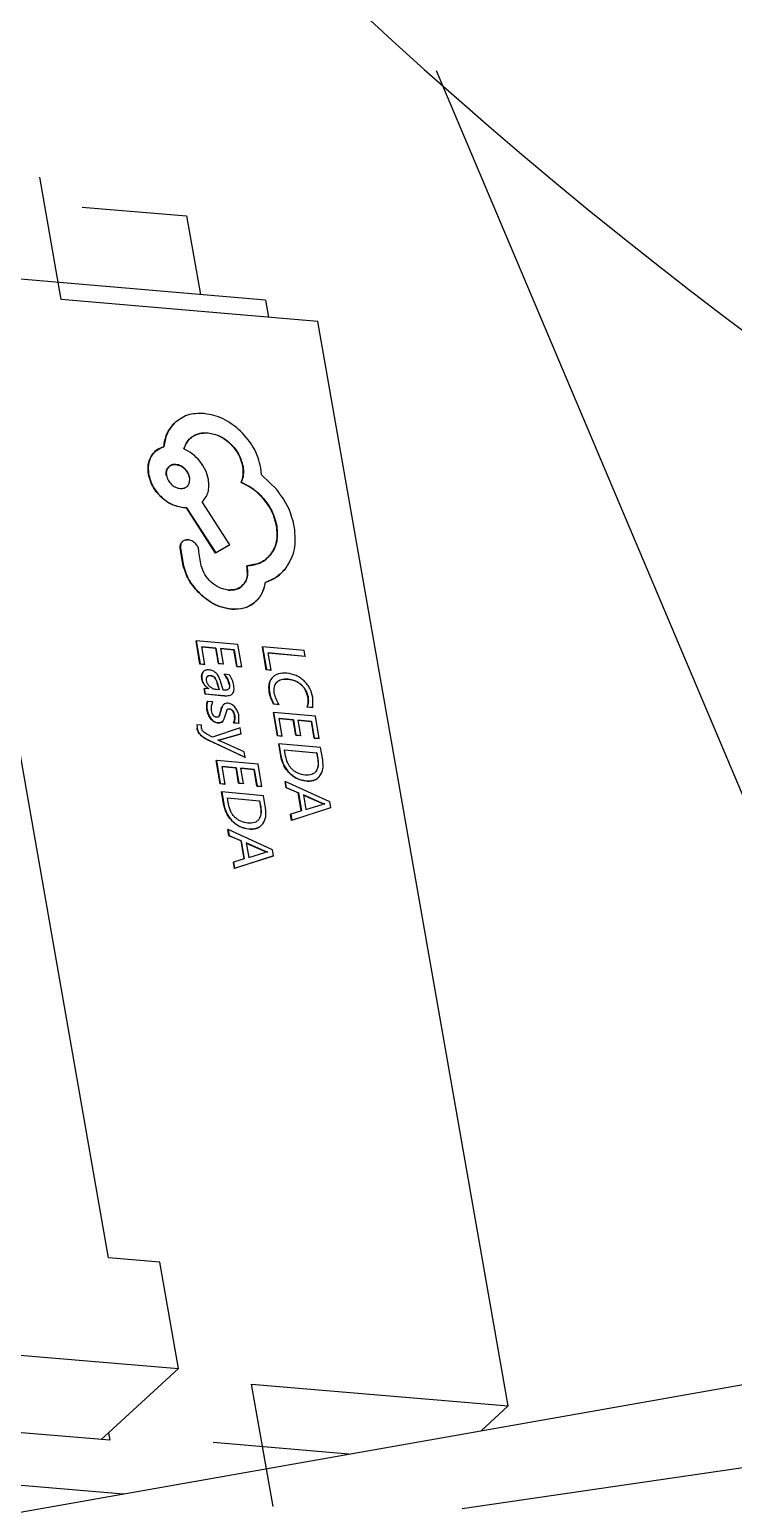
# Model space of a CAD drawing. Header units: millimetres. Extents: x -294 to 2792, y 5 to 1659.
# Drawn here: x 704.934 to 705.409, y 560.073 to 561.071 of the extents above; entities that cross this region are included whole.
import ezdxf

# ---------------------------------------------------------------- set-up
doc = ezdxf.new("R2010")
doc.units = ezdxf.units.MM
doc.layers.get('0').update_dxf_attribs({"lineweight": 18})

msp = doc.modelspace()

# ---------------------------------------------------------------- linework, layer by layer
at = {"color": 7, "linetype": 'Continuous', "lineweight": 25}
for p, q in [((705.20837, 561.04371), (705.51053, 560.32856)), ((704.95521, 560.88883), (704.94072, 560.97147)), ((704.96935, 560.95133), (705.03988, 560.94535)), ((705.03988, 560.94535), (705.04919, 560.89227)), ((704.98713, 560.24124), (704.86921, 560.91365)), ((705.09304, 560.88855), (704.91971, 560.90325)), ((705.12853, 560.87413), (704.95521, 560.88883)), ((705.09304, 560.88855), (705.09507, 560.87697)), ((705.25708, 560.14118), (705.12853, 560.87413)), ((705.03135, 560.80511), (705.03126, 560.80502)), ((705.05437, 560.79869), (705.05428, 560.79861)), ((705.07795, 560.77608), (705.07785, 560.77599)), ((705.09036, 560.77044), (705.08996, 560.77518)), ((705.01419, 560.7709), (705.0141, 560.77082)), ((705.04186, 560.76856), (705.04177, 560.76847)), ((705.07679, 560.76535), (705.0767, 560.76526)), ((705.10074, 560.76049), (705.09036, 560.77044)), ((705.03777, 560.74829), (705.03768, 560.7482)), ((705.03968, 560.74802), (705.03768, 560.7482)), ((705.03777, 560.74829), (705.03978, 560.7481)), ((705.03978, 560.7481), (705.03968, 560.74802)), ((705.05944, 560.71757), (705.03968, 560.74802)), ((705.03978, 560.7481), (705.05954, 560.71766)), ((705.06909, 560.72312), (705.05035, 560.75224)), ((705.10076, 560.73574), (705.10066, 560.73566)), ((705.03564, 560.72109), (705.03554, 560.721)), ((705.03761, 560.70875), (705.03554, 560.721)), ((705.03564, 560.72109), (705.0377, 560.70883)), ((705.04816, 560.7183), (705.04815, 560.71952)), ((705.04974, 560.70895), (705.04816, 560.7183)), ((705.069, 560.72303), (705.05944, 560.71757)), ((705.05954, 560.71766), (705.05944, 560.71757)), ((705.05954, 560.71766), (705.06909, 560.72312)), ((705.06909, 560.72312), (705.069, 560.72303)), ((705.0377, 560.70883), (705.03761, 560.70875)), ((705.08057, 560.70898), (705.08047, 560.70889)), ((705.08075, 560.70723), (705.08047, 560.70889)), ((705.08057, 560.70898), (705.08085, 560.70732)), ((705.08085, 560.70732), (705.08075, 560.70723)), ((705.04993, 560.6891), (705.04983, 560.68901)), ((705.07029, 560.67966), (705.0702, 560.67958)), ((705.04632, 560.65832), (705.04622, 560.65823)), ((705.04887, 560.64252), (705.04622, 560.65823)), ((705.04632, 560.65832), (705.04897, 560.64261)), ((705.07455, 560.65572), (705.04632, 560.65832)), ((705.05958, 560.65329), (705.05008, 560.65416)), ((705.05017, 560.65425), (705.05967, 560.65338)), ((705.05219, 560.64231), (705.05017, 560.65425)), ((705.07709, 560.64067), (705.07455, 560.65572)), ((705.09111, 560.65419), (705.09102, 560.65411)), ((705.09362, 560.6387), (705.09102, 560.65411)), ((705.09111, 560.65419), (705.09371, 560.63879)), ((705.11935, 560.6516), (705.09111, 560.65419)), ((705.05967, 560.65338), (705.05958, 560.65329)), ((705.06134, 560.64284), (705.05958, 560.65329)), ((705.05967, 560.65338), (705.06143, 560.64293)), ((705.07185, 560.65216), (705.06281, 560.65299)), ((705.06291, 560.65308), (705.07194, 560.65225)), ((705.06467, 560.64263), (705.06291, 560.65308)), ((705.07194, 560.65225), (705.07185, 560.65216)), ((705.07375, 560.64088), (705.07185, 560.65216)), ((705.07194, 560.65225), (705.07384, 560.64097)), ((705.11989, 560.64774), (705.09487, 560.65004)), ((705.09497, 560.65013), (705.11998, 560.64783)), ((705.09693, 560.63849), (705.09497, 560.65013)), ((705.11998, 560.64783), (705.11935, 560.6516)), ((705.11998, 560.64783), (705.11989, 560.64774)), ((705.04897, 560.64261), (705.04887, 560.64252)), ((705.05209, 560.64222), (705.04887, 560.64252)), ((705.04897, 560.64261), (705.05219, 560.64231)), ((705.05097, 560.63721), (705.05088, 560.63712)), ((705.05209, 560.64222), (705.05219, 560.64231)), ((705.0537, 560.63403), (705.0536, 560.63394)), ((705.05578, 560.63478), (705.05587, 560.63487)), ((705.06143, 560.64293), (705.06134, 560.64284)), ((705.06457, 560.64254), (705.06134, 560.64284)), ((705.06143, 560.64293), (705.06467, 560.64263)), ((705.06467, 560.64263), (705.06457, 560.64254)), ((705.06522, 560.63566), (705.06512, 560.63557)), ((705.06865, 560.63534), (705.06522, 560.63566)), ((705.07384, 560.64097), (705.07375, 560.64088)), ((705.077, 560.64059), (705.07375, 560.64088)), ((705.07384, 560.64097), (705.07709, 560.64067)), ((705.07709, 560.64067), (705.077, 560.64059)), ((705.09371, 560.63879), (705.09362, 560.6387)), ((705.09683, 560.63841), (705.09362, 560.6387)), ((705.09371, 560.63879), (705.09693, 560.63849)), ((705.09683, 560.63841), (705.09693, 560.63849)), ((705.0502, 560.63253), (705.0501, 560.63245)), ((705.05177, 560.626), (705.05167, 560.62591)), ((705.05229, 560.62225), (705.05167, 560.62591)), ((705.05177, 560.626), (705.05239, 560.62234)), ((705.05489, 560.62571), (705.05177, 560.626)), ((705.05859, 560.63366), (705.0585, 560.63358)), ((705.06189, 560.62507), (705.05995, 560.62525)), ((705.06043, 560.63001), (705.06034, 560.62992)), ((705.06034, 560.62992), (705.06176, 560.62508)), ((705.06043, 560.63001), (705.06189, 560.62507)), ((705.06459, 560.62482), (705.06271, 560.63108)), ((705.06881, 560.62859), (705.06872, 560.62851)), ((705.09576, 560.62386), (705.09566, 560.62377)), ((705.09792, 560.63354), (705.09783, 560.63345)), ((705.10081, 560.63024), (705.10071, 560.63016)), ((705.10838, 560.63237), (705.10828, 560.63228)), ((705.11738, 560.62852), (705.11729, 560.62843)), ((705.05239, 560.62234), (705.05229, 560.62225)), ((705.06527, 560.62106), (705.05229, 560.62225)), ((705.05239, 560.62234), (705.06536, 560.62115)), ((705.05393, 560.61732), (705.05383, 560.61723)), ((705.05758, 560.61698), (705.05393, 560.61732)), ((705.06482, 560.61516), (705.06473, 560.61508)), ((705.06493, 560.61526), (705.06484, 560.61517)), ((705.06536, 560.62115), (705.06527, 560.62106)), ((705.09867, 560.61553), (705.09877, 560.61562)), ((705.10217, 560.61521), (705.09867, 560.61553)), ((705.09877, 560.61562), (705.10226, 560.6153)), ((705.10226, 560.6153), (705.10217, 560.61521)), ((705.12186, 560.62027), (705.12176, 560.62018)), ((705.12516, 560.61319), (705.12514, 560.62)), ((705.0537, 560.61177), (705.05361, 560.61168)), ((705.05633, 560.60554), (705.05623, 560.60545)), ((705.06177, 560.60725), (705.06293, 560.61092)), ((705.06187, 560.60734), (705.06177, 560.60725)), ((705.06302, 560.611), (705.06187, 560.60734)), ((705.06302, 560.611), (705.06293, 560.61092)), ((705.06603, 560.60818), (705.06716, 560.61158)), ((705.0689, 560.61221), (705.06881, 560.61212)), ((705.07105, 560.61091), (705.07096, 560.61083)), ((705.07229, 560.60796), (705.0722, 560.60787)), ((705.07516, 560.60248), (705.07522, 560.60734)), ((705.09859, 560.60988), (705.09849, 560.60979)), ((705.10114, 560.59408), (705.09849, 560.60979)), ((705.09859, 560.60988), (705.10123, 560.59417)), ((705.12682, 560.60728), (705.09859, 560.60988)), ((705.11184, 560.60485), (705.10235, 560.60572)), ((705.10244, 560.60581), (705.11194, 560.60494)), ((705.10445, 560.59387), (705.10244, 560.60581)), ((705.11194, 560.60494), (705.11184, 560.60485)), ((705.11361, 560.5944), (705.11184, 560.60485)), ((705.11194, 560.60494), (705.1137, 560.59449)), ((705.12411, 560.60372), (705.11508, 560.60455)), ((705.11517, 560.60464), (705.12421, 560.60381)), ((705.11693, 560.59419), (705.11517, 560.60464)), ((705.12135, 560.61354), (705.12125, 560.61345)), ((705.12506, 560.6131), (705.12125, 560.61345)), ((705.12135, 560.61354), (705.12516, 560.61319)), ((705.12421, 560.60381), (705.12411, 560.60372)), ((705.12421, 560.60381), (705.12611, 560.59253)), ((705.12516, 560.61319), (705.12506, 560.6131)), ((705.12936, 560.59223), (705.12682, 560.60728)), ((705.04684, 560.60148), (705.04695, 560.59915)), ((705.04998, 560.60119), (705.04684, 560.60148)), ((705.04993, 560.59915), (705.04998, 560.60119)), ((705.05734, 560.5932), (705.05341, 560.59514)), ((705.07609, 560.59953), (705.05734, 560.5932)), ((705.06108, 560.60279), (705.06099, 560.6027)), ((705.07668, 560.59535), (705.06244, 560.5913)), ((705.06254, 560.59138), (705.07678, 560.59544)), ((705.06421, 560.60371), (705.06412, 560.60362)), ((705.07173, 560.60279), (705.07163, 560.60271)), ((705.07507, 560.60239), (705.07163, 560.60271)), ((705.07173, 560.60279), (705.07516, 560.60248)), ((705.07516, 560.60248), (705.07507, 560.60239)), ((705.07678, 560.59544), (705.07609, 560.59953)), ((705.07678, 560.59544), (705.07668, 560.59535)), ((705.10123, 560.59417), (705.10114, 560.59408)), ((705.10436, 560.59378), (705.10114, 560.59408)), ((705.10123, 560.59417), (705.10445, 560.59387)), ((705.10436, 560.59378), (705.10445, 560.59387)), ((705.1137, 560.59449), (705.11361, 560.5944)), ((705.11684, 560.59411), (705.11361, 560.5944)), ((705.1137, 560.59449), (705.11693, 560.59419)), ((705.11693, 560.59419), (705.11684, 560.59411)), ((705.12602, 560.59245), (705.12411, 560.60372)), ((705.05465, 560.59111), (705.05456, 560.59102)), ((705.07937, 560.57942), (705.05456, 560.59102)), ((705.05465, 560.59111), (705.07946, 560.57951)), ((705.06244, 560.5913), (705.06086, 560.591)), ((705.06095, 560.59109), (705.06254, 560.59138)), ((705.06268, 560.59039), (705.06097, 560.59099)), ((705.06254, 560.59138), (705.06244, 560.5913)), ((705.07882, 560.5833), (705.06268, 560.59039)), ((705.10217, 560.58865), (705.10207, 560.58856)), ((705.10343, 560.58053), (705.10207, 560.58856)), ((705.10217, 560.58865), (705.10352, 560.58061)), ((705.1304, 560.58605), (705.10217, 560.58865)), ((705.10602, 560.58458), (705.12779, 560.58258)), ((705.10674, 560.58034), (705.10602, 560.58458)), ((705.10604, 560.58449), (705.12769, 560.58249)), ((705.12611, 560.59253), (705.12602, 560.59245)), ((705.12926, 560.59215), (705.12602, 560.59245)), ((705.12611, 560.59253), (705.12936, 560.59223)), ((705.12936, 560.59223), (705.12926, 560.59215)), ((705.13181, 560.57772), (705.1304, 560.58605)), ((705.05996, 560.57742), (705.05987, 560.57733)), ((705.06252, 560.56162), (705.05987, 560.57733)), ((705.05996, 560.57742), (705.06261, 560.56171)), ((705.0882, 560.57482), (705.05996, 560.57742)), ((705.07946, 560.57951), (705.07882, 560.5833)), ((705.07946, 560.57951), (705.07937, 560.57942)), ((705.09073, 560.55978), (705.0882, 560.57482)), ((705.10343, 560.58053), (705.10352, 560.58061)), ((705.12779, 560.58258), (705.12769, 560.58249)), ((705.12769, 560.58249), (705.12844, 560.57808)), ((705.12779, 560.58258), (705.12853, 560.57817)), ((705.12853, 560.57817), (705.12844, 560.57808)), ((705.07322, 560.57239), (705.06372, 560.57327)), ((705.06382, 560.57335), (705.07331, 560.57248)), ((705.06583, 560.56141), (705.06382, 560.57335)), ((705.07331, 560.57248), (705.07322, 560.57239)), ((705.07498, 560.56195), (705.07322, 560.57239)), ((705.07331, 560.57248), (705.07508, 560.56203)), ((705.08549, 560.57126), (705.07645, 560.57209)), ((705.07655, 560.57218), (705.08558, 560.57135)), ((705.07831, 560.56173), (705.07655, 560.57218)), ((705.08558, 560.57135), (705.08549, 560.57126)), ((705.08739, 560.55999), (705.08549, 560.57126)), ((705.08558, 560.57135), (705.08749, 560.56007)), ((705.10939, 560.56891), (705.10929, 560.56882)), ((705.1273, 560.56998), (705.1272, 560.56989)), ((705.06261, 560.56171), (705.06252, 560.56162)), ((705.06574, 560.56133), (705.06252, 560.56162)), ((705.06261, 560.56171), (705.06583, 560.56141)), ((705.06354, 560.55619), (705.06345, 560.5561)), ((705.0648, 560.54807), (705.06345, 560.5561)), ((705.06354, 560.55619), (705.0649, 560.54816)), ((705.09178, 560.55359), (705.06354, 560.55619)), ((705.06574, 560.56133), (705.06583, 560.56141)), ((705.07508, 560.56203), (705.07498, 560.56195)), ((705.07822, 560.56165), (705.07498, 560.56195)), ((705.07508, 560.56203), (705.07831, 560.56173)), ((705.07831, 560.56173), (705.07822, 560.56165)), ((705.08749, 560.56007), (705.08739, 560.55999)), ((705.09064, 560.55969), (705.08739, 560.55999)), ((705.08749, 560.56007), (705.09073, 560.55978)), ((705.09073, 560.55978), (705.09064, 560.55969)), ((705.10645, 560.56325), (705.10635, 560.56316)), ((705.10706, 560.55899), (705.10635, 560.56316)), ((705.10645, 560.56325), (705.10715, 560.55908)), ((705.13656, 560.54952), (705.10645, 560.56325)), ((705.10715, 560.55908), (705.10706, 560.55899)), ((705.11525, 560.55548), (705.10706, 560.55899)), ((705.10715, 560.55908), (705.11535, 560.55556)), ((705.11535, 560.55556), (705.11525, 560.55548)), ((705.1173, 560.54331), (705.11525, 560.55548)), ((705.11535, 560.55556), (705.1174, 560.5434)), ((705.13121, 560.54863), (705.11874, 560.55407)), ((705.11874, 560.55407), (705.12039, 560.54427)), ((705.11876, 560.55394), (705.13112, 560.54854)), ((705.12065, 560.56353), (705.12056, 560.56345)), ((705.0648, 560.54807), (705.0649, 560.54816)), ((705.0674, 560.55212), (705.08916, 560.55012)), ((705.06811, 560.54788), (705.0674, 560.55212)), ((705.06741, 560.55203), (705.08907, 560.55003)), ((705.08916, 560.55012), (705.08907, 560.55003)), ((705.08907, 560.55003), (705.08981, 560.54562)), ((705.08916, 560.55012), (705.08991, 560.54571)), ((705.08991, 560.54571), (705.08981, 560.54562)), ((705.09318, 560.54526), (705.09178, 560.55359)), ((705.13715, 560.5454), (705.11079, 560.53688)), ((705.11088, 560.53696), (705.13724, 560.54549)), ((705.12039, 560.54427), (705.13138, 560.5476)), ((705.13112, 560.54854), (705.13121, 560.54863)), ((705.13112, 560.54854), (705.13318, 560.54788)), ((705.13327, 560.54797), (705.13121, 560.54863)), ((705.13327, 560.54797), (705.13138, 560.5476)), ((705.13724, 560.54549), (705.13656, 560.54952)), ((705.13715, 560.5454), (705.13724, 560.54549)), ((705.07076, 560.53645), (705.07067, 560.53636)), ((705.08867, 560.53752), (705.08858, 560.53744)), ((705.11018, 560.54113), (705.11008, 560.54104)), ((705.11079, 560.53688), (705.11008, 560.54104)), ((705.1174, 560.5434), (705.11018, 560.54113)), ((705.11018, 560.54113), (705.11088, 560.53696)), ((705.11088, 560.53696), (705.11079, 560.53688)), ((705.06783, 560.53079), (705.06773, 560.5307)), ((705.06843, 560.52653), (705.06773, 560.5307)), ((705.06783, 560.53079), (705.06853, 560.52662)), ((705.09794, 560.51706), (705.06783, 560.53079)), ((705.06853, 560.52662), (705.06843, 560.52653)), ((705.07663, 560.52302), (705.06843, 560.52653)), ((705.06853, 560.52662), (705.07672, 560.5231)), ((705.08203, 560.53108), (705.08194, 560.53099)), ((705.07672, 560.5231), (705.07663, 560.52302)), ((705.07868, 560.51085), (705.07663, 560.52302)), ((705.07672, 560.5231), (705.07878, 560.51094)), ((705.09259, 560.51617), (705.08012, 560.52161)), ((705.08012, 560.52161), (705.08177, 560.51181)), ((705.08014, 560.52148), (705.09249, 560.51608)), ((705.08177, 560.51181), (705.09276, 560.51514)), ((705.09249, 560.51608), (705.09259, 560.51617)), ((705.09249, 560.51608), (705.09455, 560.51542)), ((705.09465, 560.51551), (705.09259, 560.51617)), ((705.09465, 560.51551), (705.09276, 560.51514)), ((705.09862, 560.51303), (705.09794, 560.51706)), ((705.07155, 560.50867), (705.07146, 560.50858)), ((705.07216, 560.50442), (705.07146, 560.50858)), ((705.07878, 560.51094), (705.07155, 560.50867)), ((705.07155, 560.50867), (705.07226, 560.5045)), ((705.09852, 560.51295), (705.07216, 560.50442)), ((705.07226, 560.5045), (705.07216, 560.50442)), ((705.07226, 560.5045), (705.09862, 560.51303)), ((705.09852, 560.51295), (705.09862, 560.51303)), ((705.0218, 560.2383), (704.98713, 560.24124)), ((705.0344, 560.16644), (705.0218, 560.2383)), ((704.92174, 560.176), (705.0344, 560.16644)), ((705.0344, 560.16644), (704.98705, 560.12311)), ((703.19951, 559.76481), (705.46367, 560.16405)), ((705.08375, 560.15588), (705.25708, 560.14118)), ((705.09825, 560.07324), (705.08375, 560.15588)), ((704.98795, 560.11799), (704.76263, 560.13709)), ((705.25708, 560.14118), (705.23872, 560.12438)), ((705.22589, 560.07191), (705.6132, 560.12818)), ((704.98201, 560.11849), (704.98705, 560.12311)), ((704.98705, 560.12311), (704.98795, 560.11799)), ((705.14939, 560.10863), (705.05771, 560.1164)), ((704.76893, 560.10116), (704.99725, 560.0818))]:
    msp.add_line(p, q, dxfattribs=at)
msp.add_arc((707.35487, 563.45301), 3.23155, 187.66232, 254.31467, dxfattribs=at)
for points, knots in [([(705.02442, 560.78929), (705.0249, 560.79234), (705.02587, 560.79843), (705.02946, 560.80282), (705.03126, 560.80502)], [0, 0, 0, 0, 0.00888663, 0.01776425, 0.01776425, 0.01776425, 0.01776425]), ([(705.03135, 560.80511), (705.02956, 560.80291), (705.02596, 560.79852), (705.025, 560.79242), (705.02452, 560.78938)], [0, 0, 0, 0, 0.00887742, 0.01776426, 0.01776426, 0.01776426, 0.01776426]), ([(705.05176, 560.81181), (705.04778, 560.81182), (705.0398, 560.81183), (705.03417, 560.80735), (705.03135, 560.80511)], [0, 0, 0, 0, 0.01135844, 0.02276177, 0.02276177, 0.02276177, 0.02276177]), ([(705.07629, 560.79995), (705.0725, 560.8031), (705.06488, 560.80942), (705.05614, 560.81102), (705.05176, 560.81181)], [0, 0, 0, 0, 0.01405334, 0.02816802, 0.02816802, 0.02816802, 0.02816802]), ([(705.05428, 560.79861), (705.05235, 560.79862), (705.04847, 560.79865), (705.04364, 560.79637), (705.03981, 560.79285), (705.03854, 560.78952), (705.03791, 560.78785)], [0, 0, 0, 0, 0.00545219, 0.01098042, 0.01630315, 0.02170159, 0.02170159, 0.02170159, 0.02170159]), ([(705.038, 560.78793), (705.03864, 560.78961), (705.0399, 560.79293), (705.04374, 560.79646), (705.04856, 560.79873), (705.05244, 560.79871), (705.05437, 560.79869)], [0, 0, 0, 0, 0.00539844, 0.01072117, 0.0162494, 0.02170159, 0.02170159, 0.02170159, 0.02170159]), ([(705.07785, 560.77599), (705.07712, 560.77874), (705.07565, 560.78425), (705.06974, 560.79146), (705.06236, 560.79704), (705.05697, 560.79808), (705.05428, 560.79861)], [0, 0, 0, 0, 0.0087933, 0.01767392, 0.02650702, 0.03535678, 0.03535678, 0.03535678, 0.03535678]), ([(705.05437, 560.79869), (705.05707, 560.79817), (705.06245, 560.79713), (705.06983, 560.79155), (705.07574, 560.78434), (705.07721, 560.77882), (705.07795, 560.77608)], [0, 0, 0, 0, 0.00884977, 0.01768287, 0.02656348, 0.03535678, 0.03535678, 0.03535678, 0.03535678]), ([(705.08996, 560.77518), (705.08879, 560.77969), (705.08646, 560.78876), (705.07969, 560.79621), (705.07629, 560.79995)], [0, 0, 0, 0, 0.01451926, 0.02914386, 0.02914386, 0.02914386, 0.02914386]), ([(705.0141, 560.77082), (705.01391, 560.77298), (705.01353, 560.77733), (705.01557, 560.78288), (705.01909, 560.78731), (705.02264, 560.78863), (705.02442, 560.78929)], [0, 0, 0, 0, 0.00599793, 0.01202872, 0.01790313, 0.02380129, 0.02380129, 0.02380129, 0.02380129]), ([(705.02452, 560.78938), (705.02274, 560.78872), (705.01918, 560.7874), (705.01566, 560.78297), (705.01363, 560.77742), (705.014, 560.77307), (705.01419, 560.7709)], [0, 0, 0, 0, 0.00589816, 0.01177258, 0.01780336, 0.02380129, 0.02380129, 0.02380129, 0.02380129]), ([(705.05454, 560.76719), (705.05401, 560.76936), (705.05294, 560.77369), (705.04895, 560.77967), (705.04395, 560.78477), (705.03997, 560.78688), (705.038, 560.78793)], [0, 0, 0, 0, 0.00703671, 0.01404848, 0.02096739, 0.02776011, 0.02776011, 0.02776011, 0.02776011]), ([(705.02611, 560.76992), (705.02604, 560.77098), (705.02593, 560.77256), (705.0266, 560.77433), (705.02765, 560.77583), (705.02917, 560.77693), (705.03106, 560.77736), (705.0331, 560.77733), (705.03525, 560.77675), (705.03725, 560.77554), (705.03901, 560.77402), (705.04088, 560.77166), (705.04147, 560.76953), (705.04177, 560.76847)], [0, 0, 0, 0, 0.0032121, 0.00474513, 0.00630947, 0.00958275, 0.01114052, 0.0127317, 0.01600821, 0.01756498, 0.01915293, 0.02229923, 0.02543535, 0.02543535, 0.02543535, 0.02543535]), ([(705.04186, 560.76856), (705.04157, 560.76962), (705.04098, 560.77174), (705.0391, 560.77411), (705.03735, 560.77563), (705.03535, 560.77683), (705.03319, 560.77742), (705.03115, 560.77745), (705.02927, 560.77702), (705.02775, 560.77591), (705.0267, 560.77442), (705.02602, 560.77264), (705.02613, 560.77107), (705.0262, 560.77)], [0, 0, 0, 0, 0.00313612, 0.00628241, 0.00787037, 0.00942713, 0.01270364, 0.01429483, 0.01585259, 0.01912587, 0.02069022, 0.02222324, 0.02543535, 0.02543535, 0.02543535, 0.02543535]), ([(705.0767, 560.76526), (705.07728, 560.76693), (705.07844, 560.77022), (705.07805, 560.77408), (705.07785, 560.77599)], [0, 0, 0, 0, 0.00558686, 0.01105572, 0.01105572, 0.01105572, 0.01105572]), ([(705.07795, 560.77608), (705.07814, 560.77417), (705.07853, 560.77031), (705.07738, 560.76701), (705.07679, 560.76535)], [0, 0, 0, 0, 0.00546111, 0.01105586, 0.01105586, 0.01105586, 0.01105586]), ([(705.03768, 560.7482), (705.035, 560.74873), (705.02962, 560.74978), (705.02224, 560.75532), (705.01629, 560.76253), (705.01483, 560.76805), (705.0141, 560.77082)], [0, 0, 0, 0, 0.00879307, 0.01767346, 0.02650632, 0.03535586, 0.03535586, 0.03535586, 0.03535586]), ([(705.01419, 560.7709), (705.01492, 560.76814), (705.01638, 560.76261), (705.02233, 560.7554), (705.02971, 560.74987), (705.03509, 560.74881), (705.03777, 560.74829)], [0, 0, 0, 0, 0.00884954, 0.0176824, 0.02656279, 0.03535586, 0.03535586, 0.03535586, 0.03535586]), ([(705.0262, 560.77), (705.0265, 560.76892), (705.0271, 560.76676), (705.02903, 560.76438), (705.0308, 560.76288), (705.03277, 560.76172), (705.03489, 560.76115), (705.03691, 560.76111), (705.0388, 560.76155), (705.04032, 560.76265), (705.04137, 560.76415), (705.04204, 560.76592), (705.04193, 560.7675), (705.04186, 560.76856)], [0, 0, 0, 0, 0.00320118, 0.00639335, 0.00795788, 0.0094911, 0.01270359, 0.01429523, 0.01585329, 0.01912652, 0.02069105, 0.02222427, 0.02543676, 0.02543676, 0.02543676, 0.02543676]), ([(705.05035, 560.75224), (705.05122, 560.75318), (705.05293, 560.75502), (705.05445, 560.75862), (705.05508, 560.76271), (705.05473, 560.76567), (705.05454, 560.76719)], [0, 0, 0, 0, 0.00414879, 0.00812097, 0.01212146, 0.01635106, 0.01635106, 0.01635106, 0.01635106]), ([(705.10066, 560.73566), (705.09989, 560.73878), (705.09834, 560.74502), (705.09266, 560.75363), (705.08538, 560.76091), (705.0796, 560.76381), (705.0767, 560.76526)], [0, 0, 0, 0, 0.01014436, 0.02024938, 0.03005551, 0.03996913, 0.03996913, 0.03996913, 0.03996913]), ([(705.07679, 560.76535), (705.0797, 560.76389), (705.08547, 560.761), (705.09275, 560.75371), (705.09844, 560.74511), (705.09998, 560.73887), (705.10076, 560.73574)], [0, 0, 0, 0, 0.00991361, 0.01971975, 0.02982476, 0.03996913, 0.03996913, 0.03996913, 0.03996913]), ([(705.11277, 560.73484), (705.11168, 560.73932), (705.1095, 560.74834), (705.10367, 560.75642), (705.10074, 560.76049)], [0, 0, 0, 0, 0.01432957, 0.02886361, 0.02886361, 0.02886361, 0.02886361]), ([(705.08047, 560.70889), (705.0837, 560.70933), (705.09019, 560.71021), (705.09711, 560.71642), (705.10148, 560.72498), (705.10093, 560.7321), (705.10066, 560.73566)], [0, 0, 0, 0, 0.00975085, 0.01962557, 0.02951912, 0.03942266, 0.03942266, 0.03942266, 0.03942266]), ([(705.10076, 560.73574), (705.10103, 560.73219), (705.10157, 560.72507), (705.09721, 560.71651), (705.09029, 560.7103), (705.08379, 560.70942), (705.08057, 560.70898)], [0, 0, 0, 0, 0.00990354, 0.01979709, 0.02967181, 0.03942266, 0.03942266, 0.03942266, 0.03942266]), ([(705.10709, 560.70756), (705.10942, 560.71154), (705.11402, 560.7194), (705.11318, 560.72973), (705.11277, 560.73484)], [0, 0, 0, 0, 0.01477662, 0.02921474, 0.02921474, 0.02921474, 0.02921474]), ([(705.03554, 560.721), (705.03555, 560.72178), (705.03556, 560.72335), (705.0367, 560.72516), (705.03843, 560.7264), (705.03997, 560.72643), (705.04075, 560.72645)], [0, 0, 0, 0, 0.002211168, 0.004465622, 0.006675333, 0.008939983, 0.008939983, 0.008939983, 0.008939983]), ([(705.04085, 560.72654), (705.04007, 560.72652), (705.03853, 560.72649), (705.0368, 560.72525), (705.03566, 560.72344), (705.03564, 560.72186), (705.03564, 560.72109)], [0, 0, 0, 0, 0.00226465, 0.004474361, 0.006728815, 0.008939983, 0.008939983, 0.008939983, 0.008939983]), ([(705.04815, 560.71952), (705.04792, 560.72039), (705.04758, 560.72168), (705.04652, 560.72324), (705.04526, 560.7246), (705.04333, 560.72602), (705.04167, 560.72636), (705.04085, 560.72654)], [0, 0, 0, 0, 0.00277555, 0.0041037, 0.00546286, 0.00818948, 0.01090224, 0.01090224, 0.01090224, 0.01090224]), ([(705.04983, 560.68901), (705.04697, 560.69195), (705.04128, 560.69779), (705.03883, 560.70511), (705.03761, 560.70875)], [0, 0, 0, 0, 0.01196817, 0.02380698, 0.02380698, 0.02380698, 0.02380698]), ([(705.0377, 560.70883), (705.03892, 560.70519), (705.04137, 560.69787), (705.04706, 560.69204), (705.04993, 560.6891)], [0, 0, 0, 0, 0.01183771, 0.02380717, 0.02380717, 0.02380717, 0.02380717]), ([(705.06792, 560.69256), (705.0659, 560.69293), (705.0619, 560.69367), (705.05632, 560.69763), (705.05177, 560.70283), (705.05042, 560.70692), (705.04974, 560.70895)], [0, 0, 0, 0, 0.0066427, 0.01317062, 0.01977057, 0.02631948, 0.02631948, 0.02631948, 0.02631948]), ([(705.06783, 560.69247), (705.06983, 560.6925), (705.07387, 560.69257), (705.07765, 560.69541), (705.07976, 560.69838), (705.08116, 560.70194), (705.08091, 560.7051), (705.08075, 560.70723)], [0, 0, 0, 0, 0.00583812, 0.01175206, 0.01474933, 0.01763651, 0.02354524, 0.02354524, 0.02354524, 0.02354524]), ([(705.08085, 560.70732), (705.08101, 560.70519), (705.08125, 560.70203), (705.07985, 560.69847), (705.07774, 560.69549), (705.07397, 560.69265), (705.06993, 560.69259), (705.06792, 560.69256)], [0, 0, 0, 0, 0.00590872, 0.00879591, 0.01179318, 0.01770711, 0.02354524, 0.02354524, 0.02354524, 0.02354524]), ([(705.107, 560.70747), (705.10504, 560.70528), (705.1012, 560.70097), (705.09572, 560.69879), (705.09303, 560.69772)], [0, 0, 0, 0, 0.00893027, 0.01750577, 0.01750577, 0.01750577, 0.01750577]), ([(705.09312, 560.6978), (705.09581, 560.69887), (705.1013, 560.70106), (705.10513, 560.70536), (705.10709, 560.70756)], [0, 0, 0, 0, 0.00857319, 0.01750582, 0.01750582, 0.01750582, 0.01750582]), ([(705.09303, 560.69772), (705.09238, 560.69501), (705.09109, 560.68957), (705.08579, 560.68368), (705.07884, 560.67971), (705.07307, 560.67962), (705.0702, 560.67958)], [0, 0, 0, 0, 0.00819657, 0.01648067, 0.02474107, 0.03294513, 0.03294513, 0.03294513, 0.03294513]), ([(705.07029, 560.67966), (705.07317, 560.67971), (705.07893, 560.6798), (705.08589, 560.68376), (705.09118, 560.68966), (705.09248, 560.6951), (705.09312, 560.6978)], [0, 0, 0, 0, 0.00820406, 0.01646447, 0.02474856, 0.03294513, 0.03294513, 0.03294513, 0.03294513]), ([(705.0702, 560.67958), (705.0666, 560.68022), (705.05941, 560.68151), (705.05302, 560.68651), (705.04983, 560.68901)], [0, 0, 0, 0, 0.01158736, 0.02313165, 0.02313165, 0.02313165, 0.02313165]), ([(705.04993, 560.6891), (705.05311, 560.6866), (705.0595, 560.68159), (705.06669, 560.68031), (705.07029, 560.67966)], [0, 0, 0, 0, 0.01154242, 0.02313198, 0.02313198, 0.02313198, 0.02313198]), ([(705.0501, 560.63245), (705.05001, 560.63337), (705.04984, 560.63511), (705.05055, 560.63648), (705.05088, 560.63712)], [0, 0, 0, 0, 0.002607403, 0.004941068, 0.004941068, 0.004941068, 0.004941068]), ([(705.05097, 560.63721), (705.05064, 560.63656), (705.04994, 560.6352), (705.05011, 560.63345), (705.0502, 560.63253)], [0, 0, 0, 0, 0.002334048, 0.004941067, 0.004941067, 0.004941067, 0.004941067]), ([(705.05496, 560.63861), (705.05415, 560.63859), (705.05297, 560.63857), (705.05168, 560.63793), (705.05121, 560.63745), (705.05097, 560.63721)], [0, 0, 0, 0, 0.002296599, 0.003365125, 0.004437118, 0.004437118, 0.004437118, 0.004437118]), ([(705.05326, 560.63132), (705.05321, 560.63185), (705.05311, 560.63285), (705.05351, 560.63365), (705.0537, 560.63403)], [0, 0, 0, 0, 0.001504269, 0.002856144, 0.002856144, 0.002856144, 0.002856144]), ([(705.0536, 560.63394), (705.05374, 560.63408), (705.054, 560.63436), (705.05469, 560.63475), (705.05534, 560.63477), (705.05578, 560.63478)], [0, 0, 0, 0, 0.000615308, 0.001213967, 0.002458046, 0.002458046, 0.002458046, 0.002458046]), ([(705.0537, 560.63403), (705.05383, 560.63417), (705.05409, 560.63445), (705.05479, 560.63483), (705.05544, 560.63485), (705.05587, 560.63487)], [0, 0, 0, 0, 0.000615308, 0.001213967, 0.002458046, 0.002458046, 0.002458046, 0.002458046]), ([(705.06271, 560.63108), (705.06235, 560.63213), (705.06169, 560.63404), (705.06014, 560.63617), (705.05871, 560.63734), (705.05711, 560.63825), (705.05583, 560.63846), (705.05496, 560.63861)], [0, 0, 0, 0, 0.00338169, 0.0061649, 0.00745893, 0.00876449, 0.01163251, 0.01163251, 0.01163251, 0.01163251]), ([(705.05578, 560.63478), (705.05628, 560.63469), (705.057, 560.63456), (705.05792, 560.63406), (705.05831, 560.63374), (705.0585, 560.63358)], [0, 0, 0, 0, 0.001604843, 0.00233054, 0.003040817, 0.003040817, 0.003040817, 0.003040817]), ([(705.05587, 560.63487), (705.05637, 560.63478), (705.0571, 560.63464), (705.05802, 560.63415), (705.0584, 560.63382), (705.05859, 560.63366)], [0, 0, 0, 0, 0.001604521, 0.002330303, 0.003040829, 0.003040829, 0.003040829, 0.003040829]), ([(705.06872, 560.62851), (705.0684, 560.62974), (705.06776, 560.63227), (705.06601, 560.63445), (705.06512, 560.63557)], [0, 0, 0, 0, 0.003973995, 0.00810524, 0.00810524, 0.00810524, 0.00810524]), ([(705.06522, 560.63566), (705.06611, 560.63454), (705.06785, 560.63235), (705.0685, 560.62983), (705.06881, 560.62859)], [0, 0, 0, 0, 0.004131244, 0.00810524, 0.00810524, 0.00810524, 0.00810524]), ([(705.07174, 560.62798), (705.07145, 560.6293), (705.07089, 560.63184), (705.06939, 560.6342), (705.06865, 560.63534)], [0, 0, 0, 0, 0.004174763, 0.008103719, 0.008103719, 0.008103719, 0.008103719]), ([(705.1075, 560.63635), (705.10557, 560.63637), (705.10277, 560.63642), (705.09965, 560.63509), (705.0985, 560.63405), (705.09792, 560.63354)], [0, 0, 0, 0, 0.00547222, 0.00797144, 0.01044002, 0.01044002, 0.01044002, 0.01044002]), ([(705.11918, 560.63112), (705.11834, 560.63183), (705.11668, 560.63327), (705.11272, 560.63545), (705.10962, 560.63598), (705.1075, 560.63635)], [0, 0, 0, 0, 0.00313974, 0.00628817, 0.01311826, 0.01311826, 0.01311826, 0.01311826]), ([(705.05478, 560.62572), (705.05417, 560.62615), (705.053, 560.62698), (705.05159, 560.62862), (705.05057, 560.63048), (705.05026, 560.63178), (705.0501, 560.63245)], [0, 0, 0, 0, 0.002211346, 0.004261113, 0.006300011, 0.008481004, 0.008481004, 0.008481004, 0.008481004]), ([(705.0502, 560.63253), (705.05036, 560.63186), (705.05066, 560.63056), (705.05168, 560.62871), (705.0531, 560.62706), (705.05426, 560.62624), (705.05487, 560.62581)], [0, 0, 0, 0, 0.002181031, 0.004219941, 0.006269696, 0.008481016, 0.008481016, 0.008481016, 0.008481016]), ([(705.05558, 560.62719), (705.05502, 560.6278), (705.05388, 560.62904), (705.05347, 560.63055), (705.05326, 560.63132)], [0, 0, 0, 0, 0.002403718, 0.004866714, 0.004866714, 0.004866714, 0.004866714]), ([(705.05995, 560.62525), (705.05916, 560.62539), (705.05763, 560.62567), (705.05625, 560.6267), (705.05558, 560.62719)], [0, 0, 0, 0, 0.002532236, 0.004919528, 0.004919528, 0.004919528, 0.004919528]), ([(705.0585, 560.63358), (705.05885, 560.6331), (705.05969, 560.63196), (705.0601, 560.63067), (705.06034, 560.62992)], [0, 0, 0, 0, 0.001739102, 0.004145265, 0.004145265, 0.004145265, 0.004145265]), ([(705.05859, 560.63366), (705.05894, 560.63318), (705.05978, 560.63204), (705.06019, 560.63076), (705.06043, 560.63001)], [0, 0, 0, 0, 0.001739102, 0.004145265, 0.004145265, 0.004145265, 0.004145265]), ([(705.06881, 560.62859), (705.06887, 560.62796), (705.06894, 560.62705), (705.06855, 560.62606), (705.0681, 560.6255), (705.06746, 560.6251), (705.06632, 560.62474), (705.0653, 560.62479), (705.06459, 560.62482)], [0, 0, 0, 0, 0.001749359, 0.002523037, 0.003283022, 0.004075844, 0.004942764, 0.007012556, 0.007012556, 0.007012556, 0.007012556]), ([(705.06536, 560.62115), (705.06649, 560.62111), (705.06809, 560.62105), (705.06986, 560.62171), (705.07083, 560.62245), (705.0715, 560.62347), (705.07204, 560.62527), (705.07187, 560.62687), (705.07174, 560.62798)], [0, 0, 0, 0, 0.0032607, 0.00464392, 0.00593653, 0.00721386, 0.00855384, 0.01166676, 0.01166676, 0.01166676, 0.01166676]), ([(705.09566, 560.62377), (705.0955, 560.62569), (705.09525, 560.62849), (705.09638, 560.63166), (705.09734, 560.63285), (705.09783, 560.63345)], [0, 0, 0, 0, 0.00538935, 0.00788827, 0.01040532, 0.01040532, 0.01040532, 0.01040532]), ([(705.09792, 560.63354), (705.09744, 560.63294), (705.09648, 560.63175), (705.09534, 560.62858), (705.09559, 560.62577), (705.09576, 560.62386)], [0, 0, 0, 0, 0.00251705, 0.00501597, 0.01040532, 0.01040532, 0.01040532, 0.01040532]), ([(705.09867, 560.61553), (705.09799, 560.61677), (705.09652, 560.61945), (705.09596, 560.62226), (705.09566, 560.62377)], [0, 0, 0, 0, 0.004106656, 0.008874427, 0.008874427, 0.008874427, 0.008874427]), ([(705.09576, 560.62386), (705.09606, 560.62235), (705.09662, 560.61954), (705.09809, 560.61686), (705.09877, 560.61562)], [0, 0, 0, 0, 0.004767771, 0.008874427, 0.008874427, 0.008874427, 0.008874427]), ([(705.0991, 560.62301), (705.09899, 560.62442), (705.09882, 560.62651), (705.0997, 560.62887), (705.10044, 560.62978), (705.10081, 560.63024)], [0, 0, 0, 0, 0.003963755, 0.005853783, 0.007790574, 0.007790574, 0.007790574, 0.007790574]), ([(705.10828, 560.63228), (705.10677, 560.63231), (705.10457, 560.63235), (705.1021, 560.63134), (705.10117, 560.63055), (705.10071, 560.63016)], [0, 0, 0, 0, 0.004311149, 0.00627544, 0.008207375, 0.008207375, 0.008207375, 0.008207375]), ([(705.10081, 560.63024), (705.10127, 560.63064), (705.10219, 560.63143), (705.10466, 560.63243), (705.10686, 560.63239), (705.10838, 560.63237)], [0, 0, 0, 0, 0.001931935, 0.003896226, 0.008207375, 0.008207375, 0.008207375, 0.008207375]), ([(705.11729, 560.62843), (705.11666, 560.62896), (705.11538, 560.63002), (705.11232, 560.63162), (705.10993, 560.63201), (705.10828, 560.63228)], [0, 0, 0, 0, 0.0023479, 0.00474031, 0.01002476, 0.01002476, 0.01002476, 0.01002476]), ([(705.10838, 560.63237), (705.11003, 560.6321), (705.11242, 560.6317), (705.11547, 560.6301), (705.11675, 560.62904), (705.11738, 560.62852)], [0, 0, 0, 0, 0.00528445, 0.00767686, 0.01002476, 0.01002476, 0.01002476, 0.01002476]), ([(705.12176, 560.62018), (705.12138, 560.62171), (705.12081, 560.62396), (705.11899, 560.62672), (705.11786, 560.62786), (705.11729, 560.62843)], [0, 0, 0, 0, 0.004914945, 0.007240502, 0.009612909, 0.009612909, 0.009612909, 0.009612909]), ([(705.11738, 560.62852), (705.11795, 560.62794), (705.11908, 560.62681), (705.1209, 560.62405), (705.12147, 560.6218), (705.12186, 560.62027)], [0, 0, 0, 0, 0.002372407, 0.004697964, 0.009612909, 0.009612909, 0.009612909, 0.009612909]), ([(705.12514, 560.62), (705.12462, 560.62205), (705.12386, 560.62507), (705.12144, 560.62878), (705.11994, 560.63033), (705.11918, 560.63112)], [0, 0, 0, 0, 0.00657555, 0.00970747, 0.01290788, 0.01290788, 0.01290788, 0.01290788]), ([(705.05361, 560.61168), (705.05349, 560.61269), (705.05326, 560.61463), (705.05365, 560.61639), (705.05383, 560.61723)], [0, 0, 0, 0, 0.002926184, 0.00563413, 0.00563413, 0.00563413, 0.00563413]), ([(705.05393, 560.61732), (705.05374, 560.61647), (705.05335, 560.61472), (705.05358, 560.61278), (705.0537, 560.61177)], [0, 0, 0, 0, 0.002709202, 0.005634126, 0.005634126, 0.005634126, 0.005634126]), ([(705.05665, 560.61114), (705.05657, 560.61219), (705.05642, 560.61433), (705.05719, 560.61609), (705.05758, 560.61698)], [0, 0, 0, 0, 0.00299148, 0.006088501, 0.006088501, 0.006088501, 0.006088501]), ([(705.06293, 560.61092), (705.06315, 560.61185), (705.06352, 560.61345), (705.06445, 560.61467), (705.06484, 560.61517)], [0, 0, 0, 0, 0.002786502, 0.004772885, 0.004772885, 0.004772885, 0.004772885]), ([(705.06493, 560.61526), (705.06455, 560.61475), (705.06361, 560.61354), (705.06324, 560.61194), (705.06302, 560.611)], [0, 0, 0, 0, 0.001986275, 0.004772904, 0.004772904, 0.004772904, 0.004772904]), ([(705.06795, 560.61601), (705.06737, 560.61601), (705.06624, 560.61602), (705.06536, 560.61551), (705.06493, 560.61526)], [0, 0, 0, 0, 0.001661177, 0.003221794, 0.003221794, 0.003221794, 0.003221794]), ([(705.07265, 560.61326), (705.07231, 560.61364), (705.07164, 560.61436), (705.07047, 560.61519), (705.06922, 560.61577), (705.06838, 560.61593), (705.06795, 560.61601)], [0, 0, 0, 0, 0.001458324, 0.00282809, 0.004181567, 0.005593526, 0.005593526, 0.005593526, 0.005593526]), ([(705.10226, 560.6153), (705.10152, 560.61649), (705.09997, 560.61897), (705.0994, 560.62163), (705.0991, 560.62301)], [0, 0, 0, 0, 0.004076533, 0.008464012, 0.008464012, 0.008464012, 0.008464012]), ([(705.12125, 560.61345), (705.12156, 560.61448), (705.12218, 560.61657), (705.12191, 560.61897), (705.12176, 560.62018)], [0, 0, 0, 0, 0.003392144, 0.006890743, 0.006890743, 0.006890743, 0.006890743]), ([(705.12186, 560.62027), (705.122, 560.61905), (705.12228, 560.61666), (705.12165, 560.61457), (705.12135, 560.61354)], [0, 0, 0, 0, 0.003498599, 0.006890743, 0.006890743, 0.006890743, 0.006890743]), ([(705.05623, 560.60545), (705.05561, 560.6064), (705.05431, 560.60839), (705.05385, 560.61055), (705.05361, 560.61168)], [0, 0, 0, 0, 0.003269794, 0.006873686, 0.006873686, 0.006873686, 0.006873686]), ([(705.0537, 560.61177), (705.05394, 560.61063), (705.05441, 560.60847), (705.05571, 560.60649), (705.05633, 560.60554)], [0, 0, 0, 0, 0.003604037, 0.006873704, 0.006873704, 0.006873704, 0.006873704]), ([(705.06099, 560.6027), (705.06055, 560.60278), (705.05968, 560.60293), (705.05841, 560.60352), (705.05723, 560.60435), (705.05657, 560.60508), (705.05623, 560.60545)], [0, 0, 0, 0, 0.001454959, 0.002831738, 0.004207181, 0.005658343, 0.005658343, 0.005658343, 0.005658343]), ([(705.05633, 560.60554), (705.05667, 560.60517), (705.05732, 560.60444), (705.05851, 560.60361), (705.05978, 560.60302), (705.06064, 560.60287), (705.06108, 560.60279)], [0, 0, 0, 0, 0.001451078, 0.002826487, 0.0042033, 0.005658368, 0.005658368, 0.005658368, 0.005658368]), ([(705.0601, 560.60658), (705.05988, 560.60662), (705.05946, 560.6067), (705.05885, 560.60699), (705.05831, 560.6074), (705.05764, 560.60814), (705.057, 560.60943), (705.05677, 560.61053), (705.05665, 560.61114)], [0, 0, 0, 0, 0.000718783, 0.001381295, 0.002025251, 0.002691525, 0.004225243, 0.006192447, 0.006192447, 0.006192447, 0.006192447]), ([(705.06187, 560.60734), (705.06176, 560.60721), (705.06155, 560.60696), (705.06113, 560.60671), (705.06064, 560.60657), (705.06029, 560.60657), (705.0601, 560.60658)], [0, 0, 0, 0, 0.000520935, 0.001017093, 0.00151075, 0.002024506, 0.002024506, 0.002024506, 0.002024506]), ([(705.06421, 560.60371), (705.06459, 560.60427), (705.06548, 560.60558), (705.06583, 560.60724), (705.06603, 560.60818)], [0, 0, 0, 0, 0.002113215, 0.004926096, 0.004926096, 0.004926096, 0.004926096]), ([(705.06881, 560.61212), (705.06846, 560.61211), (705.06794, 560.6121), (705.06738, 560.61181), (705.06717, 560.6116), (705.06707, 560.61149)], [0, 0, 0, 0, 0.000997506, 0.001468282, 0.001944997, 0.001944997, 0.001944997, 0.001944997]), ([(705.06716, 560.61158), (705.06727, 560.61169), (705.06748, 560.6119), (705.06804, 560.61219), (705.06855, 560.6122), (705.0689, 560.61221)], [0, 0, 0, 0, 0.000476715, 0.000947491, 0.001944997, 0.001944997, 0.001944997, 0.001944997]), ([(705.07096, 560.61083), (705.0708, 560.611), (705.0705, 560.61134), (705.06996, 560.61173), (705.06939, 560.61201), (705.06901, 560.61208), (705.06881, 560.61212)], [0, 0, 0, 0, 0.000680274, 0.001314383, 0.001936856, 0.002584087, 0.002584087, 0.002584087, 0.002584087]), ([(705.0689, 560.61221), (705.0691, 560.61217), (705.06949, 560.6121), (705.07006, 560.61182), (705.0706, 560.61143), (705.0709, 560.61109), (705.07105, 560.61091)], [0, 0, 0, 0, 0.000647369, 0.001269881, 0.001903952, 0.002584147, 0.002584147, 0.002584147, 0.002584147]), ([(705.0722, 560.60787), (705.07208, 560.60842), (705.07185, 560.60944), (705.07124, 560.61039), (705.07096, 560.61083)], [0, 0, 0, 0, 0.001738404, 0.003250989, 0.003250989, 0.003250989, 0.003250989]), ([(705.07105, 560.61091), (705.07134, 560.61047), (705.07194, 560.60953), (705.07217, 560.60851), (705.07229, 560.60796)], [0, 0, 0, 0, 0.001512585, 0.003250989, 0.003250989, 0.003250989, 0.003250989]), ([(705.07163, 560.60271), (705.07191, 560.60349), (705.07246, 560.60508), (705.07228, 560.60693), (705.0722, 560.60787)], [0, 0, 0, 0, 0.002624048, 0.005319736, 0.005319736, 0.005319736, 0.005319736]), ([(705.07229, 560.60796), (705.07238, 560.60702), (705.07255, 560.60516), (705.072, 560.60358), (705.07173, 560.60279)], [0, 0, 0, 0, 0.002695688, 0.005319736, 0.005319736, 0.005319736, 0.005319736]), ([(705.07522, 560.60734), (705.07497, 560.60841), (705.07449, 560.61047), (705.07324, 560.61236), (705.07265, 560.61326)], [0, 0, 0, 0, 0.003425729, 0.006566483, 0.006566483, 0.006566483, 0.006566483]), ([(705.05456, 560.59102), (705.05353, 560.59155), (705.05164, 560.59251), (705.04924, 560.59446), (705.04751, 560.59669), (705.04707, 560.59828), (705.04685, 560.59906)], [0, 0, 0, 0, 0.00355176, 0.00651433, 0.00910889, 0.01165442, 0.01165442, 0.01165442, 0.01165442]), ([(705.04695, 560.59915), (705.04716, 560.59836), (705.0476, 560.59678), (705.04933, 560.59455), (705.05173, 560.5926), (705.05362, 560.59164), (705.05465, 560.59111)], [0, 0, 0, 0, 0.00254554, 0.00514009, 0.00810266, 0.01165442, 0.01165442, 0.01165442, 0.01165442]), ([(705.05341, 560.59514), (705.05295, 560.5954), (705.05211, 560.59588), (705.05105, 560.59685), (705.05027, 560.59797), (705.05004, 560.59876), (705.04993, 560.59915)], [0, 0, 0, 0, 0.001579407, 0.002954713, 0.004227628, 0.005524182, 0.005524182, 0.005524182, 0.005524182]), ([(705.06412, 560.60362), (705.06369, 560.60332), (705.0628, 560.6027), (705.0616, 560.6027), (705.06099, 560.6027)], [0, 0, 0, 0, 0.001662852, 0.003416298, 0.003416298, 0.003416298, 0.003416298]), ([(705.06108, 560.60279), (705.0617, 560.60279), (705.06289, 560.60279), (705.06378, 560.6034), (705.06421, 560.60371)], [0, 0, 0, 0, 0.00175329, 0.003416306, 0.003416306, 0.003416306, 0.003416306]), ([(705.10929, 560.56882), (705.10856, 560.56964), (705.10708, 560.57128), (705.10472, 560.5752), (705.10395, 560.57837), (705.10343, 560.58053)], [0, 0, 0, 0, 0.00321169, 0.00643023, 0.01336738, 0.01336738, 0.01336738, 0.01336738]), ([(705.10352, 560.58061), (705.10405, 560.57845), (705.10481, 560.57529), (705.10717, 560.57136), (705.10865, 560.56973), (705.10939, 560.56891)], [0, 0, 0, 0, 0.00693714, 0.01015568, 0.01336738, 0.01336738, 0.01336738, 0.01336738]), ([(705.11114, 560.57139), (705.1106, 560.57198), (705.10948, 560.57318), (705.10771, 560.5762), (705.10713, 560.57865), (705.10674, 560.58034)], [0, 0, 0, 0, 0.00235011, 0.00476789, 0.01020247, 0.01020247, 0.01020247, 0.01020247]), ([(705.12844, 560.57808), (705.12862, 560.57648), (705.12898, 560.57343), (705.12777, 560.57103), (705.1272, 560.56989)], [0, 0, 0, 0, 0.004544691, 0.008637173, 0.008637173, 0.008637173, 0.008637173]), ([(705.12853, 560.57817), (705.12872, 560.57656), (705.12907, 560.57352), (705.12787, 560.57112), (705.1273, 560.56998)], [0, 0, 0, 0, 0.004544801, 0.008637203, 0.008637203, 0.008637203, 0.008637203]), ([(705.12993, 560.56702), (705.13075, 560.56851), (705.13245, 560.57161), (705.13203, 560.57564), (705.13181, 560.57772)], [0, 0, 0, 0, 0.00549058, 0.01138119, 0.01138119, 0.01138119, 0.01138119]), ([(705.12056, 560.56345), (705.11851, 560.56382), (705.1155, 560.56436), (705.11169, 560.56661), (705.1101, 560.56808), (705.10929, 560.56882)], [0, 0, 0, 0, 0.00661219, 0.0097006, 0.01282908, 0.01282908, 0.01282908, 0.01282908]), ([(705.10939, 560.56891), (705.11019, 560.56817), (705.11178, 560.5667), (705.11559, 560.56444), (705.1186, 560.5639), (705.12065, 560.56353)], [0, 0, 0, 0, 0.00312848, 0.00621689, 0.01282908, 0.01282908, 0.01282908, 0.01282908]), ([(705.11988, 560.56751), (705.11827, 560.56778), (705.11594, 560.56817), (705.11298, 560.56979), (705.11175, 560.57086), (705.11114, 560.57139)], [0, 0, 0, 0, 0.005173757, 0.007508902, 0.00980825, 0.00980825, 0.00980825, 0.00980825]), ([(705.1273, 560.56998), (705.1269, 560.56953), (705.12608, 560.56862), (705.12367, 560.56745), (705.12144, 560.56749), (705.11988, 560.56751)], [0, 0, 0, 0, 0.001924998, 0.00388333, 0.008290104, 0.008290104, 0.008290104, 0.008290104]), ([(705.12984, 560.56693), (705.1293, 560.56631), (705.12824, 560.56509), (705.12604, 560.56393), (705.12346, 560.56332), (705.12155, 560.5634), (705.12056, 560.56345)], [0, 0, 0, 0, 0.00257429, 0.00509367, 0.00768881, 0.01047974, 0.01047974, 0.01047974, 0.01047974]), ([(705.12065, 560.56353), (705.12165, 560.56349), (705.12356, 560.5634), (705.12614, 560.56401), (705.12834, 560.56517), (705.12939, 560.5664), (705.12993, 560.56702)], [0, 0, 0, 0, 0.00279094, 0.00538607, 0.00790546, 0.01047974, 0.01047974, 0.01047974, 0.01047974]), ([(705.07067, 560.53636), (705.06993, 560.53718), (705.06845, 560.53882), (705.0661, 560.54274), (705.06533, 560.54591), (705.0648, 560.54807)], [0, 0, 0, 0, 0.00321169, 0.00643023, 0.01336738, 0.01336738, 0.01336738, 0.01336738]), ([(705.0649, 560.54816), (705.06542, 560.54599), (705.06619, 560.54283), (705.06855, 560.53891), (705.07003, 560.53727), (705.07076, 560.53645)], [0, 0, 0, 0, 0.00693714, 0.01015568, 0.01336738, 0.01336738, 0.01336738, 0.01336738]), ([(705.07252, 560.53893), (705.07197, 560.53952), (705.07086, 560.54072), (705.06908, 560.54374), (705.06851, 560.54619), (705.06811, 560.54788)], [0, 0, 0, 0, 0.00235011, 0.00476789, 0.01020247, 0.01020247, 0.01020247, 0.01020247]), ([(705.08981, 560.54562), (705.09, 560.54402), (705.09035, 560.54097), (705.08915, 560.53857), (705.08858, 560.53744)], [0, 0, 0, 0, 0.004544691, 0.008637173, 0.008637173, 0.008637173, 0.008637173]), ([(705.08991, 560.54571), (705.0901, 560.5441), (705.09045, 560.54106), (705.08924, 560.53866), (705.08867, 560.53752)], [0, 0, 0, 0, 0.004544801, 0.008637203, 0.008637203, 0.008637203, 0.008637203]), ([(705.09131, 560.53456), (705.09213, 560.53605), (705.09383, 560.53915), (705.0934, 560.54318), (705.09318, 560.54526)], [0, 0, 0, 0, 0.00549058, 0.01138119, 0.01138119, 0.01138119, 0.01138119]), ([(705.08194, 560.53099), (705.07988, 560.53136), (705.07687, 560.5319), (705.07307, 560.53415), (705.07147, 560.53562), (705.07067, 560.53636)], [0, 0, 0, 0, 0.00661219, 0.0097006, 0.01282908, 0.01282908, 0.01282908, 0.01282908]), ([(705.07076, 560.53645), (705.07157, 560.53571), (705.07316, 560.53424), (705.07697, 560.53198), (705.07998, 560.53144), (705.08203, 560.53108)], [0, 0, 0, 0, 0.00312848, 0.00621689, 0.01282908, 0.01282908, 0.01282908, 0.01282908]), ([(705.08126, 560.53505), (705.07965, 560.53532), (705.07731, 560.53571), (705.07435, 560.53733), (705.07313, 560.5384), (705.07252, 560.53893)], [0, 0, 0, 0, 0.005173757, 0.007508902, 0.00980825, 0.00980825, 0.00980825, 0.00980825]), ([(705.08867, 560.53752), (705.08827, 560.53707), (705.08746, 560.53616), (705.08505, 560.53499), (705.08281, 560.53503), (705.08126, 560.53505)], [0, 0, 0, 0, 0.001924998, 0.00388333, 0.008290104, 0.008290104, 0.008290104, 0.008290104]), ([(705.09121, 560.53447), (705.09068, 560.53385), (705.08962, 560.53263), (705.08742, 560.53147), (705.08484, 560.53086), (705.08293, 560.53095), (705.08194, 560.53099)], [0, 0, 0, 0, 0.00257429, 0.00509367, 0.00768881, 0.01047974, 0.01047974, 0.01047974, 0.01047974]), ([(705.08203, 560.53108), (705.08302, 560.53103), (705.08493, 560.53095), (705.08751, 560.53156), (705.08971, 560.53272), (705.09077, 560.53394), (705.09131, 560.53456)], [0, 0, 0, 0, 0.00279094, 0.00538607, 0.00790546, 0.01047974, 0.01047974, 0.01047974, 0.01047974])]:
    msp.add_open_spline(points, degree=3, knots=knots, dxfattribs=at)

doc.saveas('drawing.dxf')
